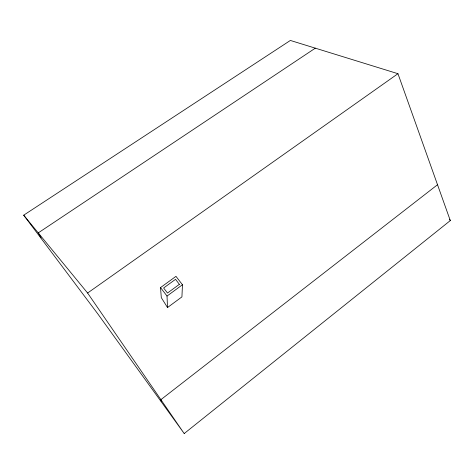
<?xml version="1.0" encoding="UTF-8"?>
<svg xmlns="http://www.w3.org/2000/svg" width="474" height="474" viewBox="0 0 474 474"><rect width="100%" height="100%" fill="white"/><g stroke="black" fill="none" stroke-linecap="round" stroke-linejoin="round"><path stroke-width="0.71" d="M182.46 284.75L181.927 296.89L167.506 307.537L161.296 297.631L160.538 287.576L175.972 276.354L182.46 284.75L167.026 296.06L167.506 307.537M184.196 433.55L450.3 220.582L397.959 73.701L290.366 40.45L23.7 215.184L97.78 313.847L184.196 433.55L87.607 293.027L23.7 215.184M437.52 184.724L160.899 399.659L161.201 401.247M87.607 293.027L397.959 73.701M315.323 48.158L38.24 232.894L41.125 237.924M160.538 287.576L167.026 296.06M449.553 219.326L450.3 220.582M179.379 284.335L167.494 293.033L163.637 287.991L175.522 279.334L179.379 284.335"/></g></svg>
